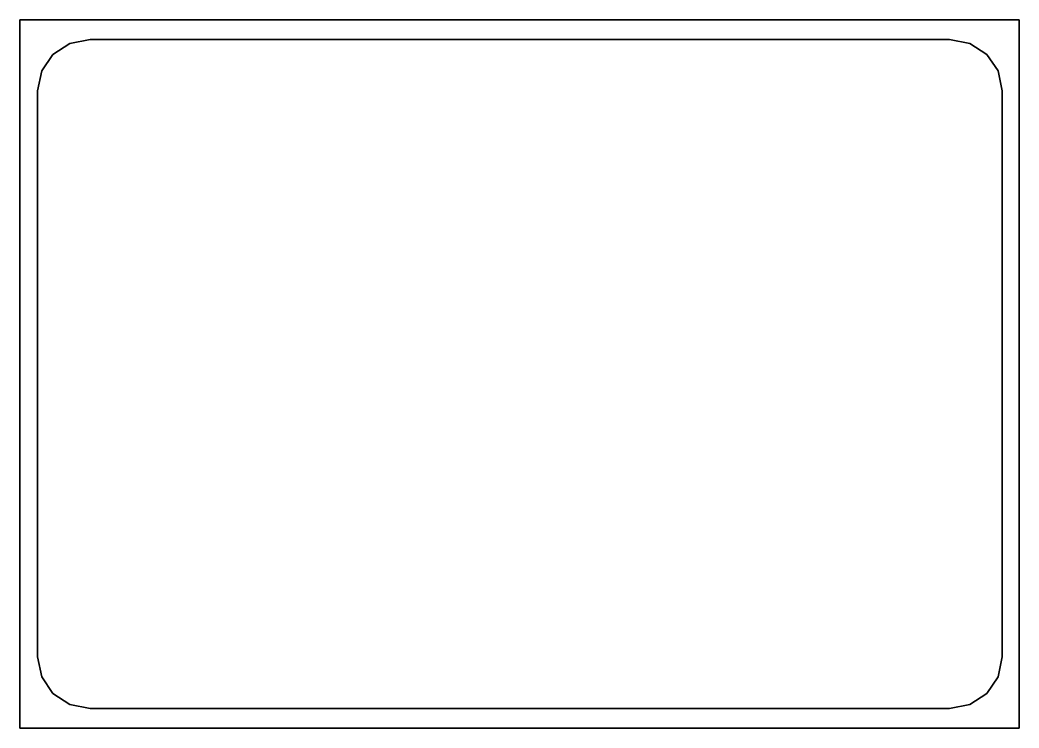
# Model space of a CAD drawing. Header units: millimetres. Extents: x -87 to 298, y 12 to 285.
import ezdxf

# ---------------------------------------------------------------- set-up
doc = ezdxf.new("R2010")
doc.units = ezdxf.units.MM
doc.header["$MEASUREMENT"] = 0
doc.layers.get('0').update_dxf_attribs({"lineweight": 0})
doc.layers.add('Safety', color=7, linetype='Continuous', lineweight=0)

msp = doc.modelspace()

# ---------------------------------------------------------------- linework, layer by layer
at = {"color": 240, "lineweight": 35, "true_color": 0xed2224}
msp.add_lwpolyline([(-80.57, 39.41), (-78.96, 31.68), (-74.6, 25.37), (-68.14, 21.11), (-60.22, 19.54), (271.08, 19.54), (279, 21.11), (285.46, 25.37), (289.83, 31.68), (291.43, 39.41), (291.43, 257.67), (289.83, 265.4), (285.46, 271.71), (279, 275.97), (271.08, 277.54), (-60.22, 277.54), (-68.14, 275.97), (-74.6, 271.71), (-78.96, 265.4), (-80.57, 257.67)], close=True, dxfattribs=at)
at = {"layer": 'Safety', "color": 240, "lineweight": 35, "true_color": 0xed2224}
msp.add_lwpolyline([(297.93, 11.99), (-87.32, 11.99), (-87.32, 285.04), (297.93, 285.04)], close=True, dxfattribs=at)

doc.saveas('drawing.dxf')
